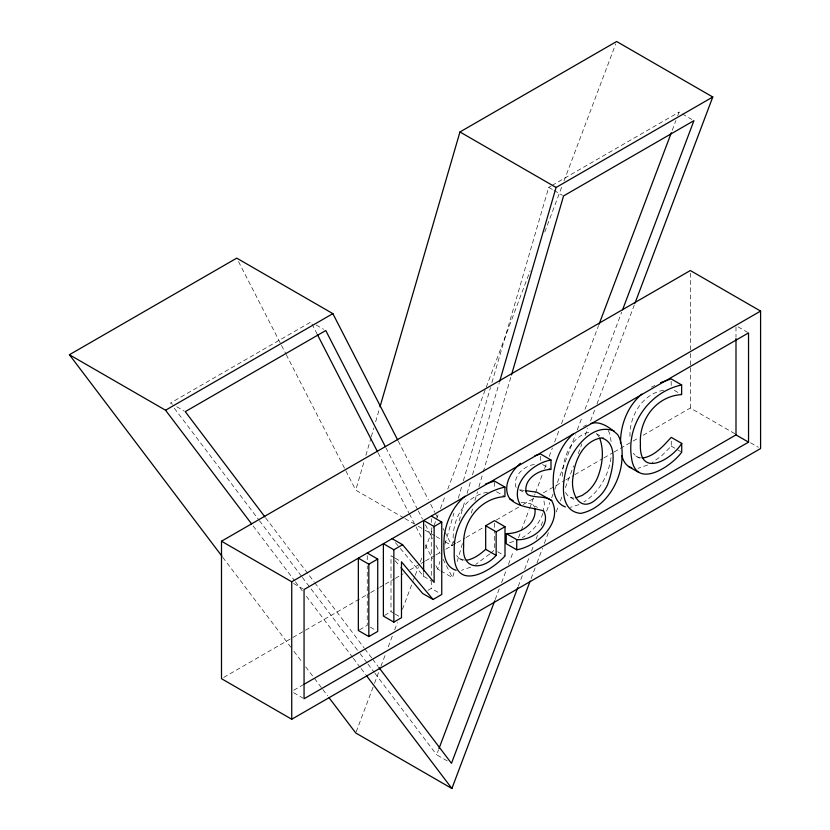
<?xml version="1.0" encoding="UTF-8"?>
<svg xmlns="http://www.w3.org/2000/svg" width="830" height="830" viewBox="0 0 830 830"><rect width="100%" height="100%" fill="white"/><g stroke="black" fill="none" stroke-linecap="round" stroke-linejoin="round"><path stroke-width="0.62" stroke-dasharray="4.15 3.11" d="M562.564 476.337C562.211 458.181 570.957 435.584 590.732 431.849M629.991 436.507C629.296 415.239 643.167 392.818 665.473 389.913M611.005 457.693C608.587 475.258 599.177 492.429 583.895 501.922M543.173 512.235L544.397 504.028L543.754 499.463M403.826 517.899L355.759 490.146L364.443 460.297M365.895 455.328L370.958 437.918M371.321 436.673L373.853 427.969M375.658 421.744L379.642 408.07M439.807 570.303L437.69 569.079L439.858 561.62M444.922 544.21L453.969 513.127M458.305 498.208L461.926 485.778M463.368 480.798L490.499 387.548M491.941 382.578L548.723 187.373L550.954 186.086M445.191 541.783L451.894 545.652L453.336 540.672M459.125 520.773L465.277 499.639M467.093 493.414L470.703 480.975M472.519 474.76L499.287 382.723M440.875 570.916L452.526 577.639L454.332 571.424M457.226 561.485L462.652 542.83M471.326 512.992L473.142 506.777M474.947 500.552L477.478 491.848M478.92 486.878L482.904 473.204M483.268 471.959L511.477 374.973M356.215 731.78L374.071 684.47M374.527 683.256L380.472 667.486M380.929 666.272L385.514 654.144M388.253 646.861L392.829 634.732M394.665 629.877L397.404 622.604M402.446 609.262L412.967 581.353M413.423 580.139L414.803 576.497M415.259 575.283L418.465 566.797M420.291 561.941L422.128 557.086M425.323 548.599L433.561 526.76M434.028 525.546L438.147 514.631M440.429 508.562L445.461 495.22M447.754 489.15L485.737 388.461M486.204 387.247L530.131 270.788M544.781 231.964L562.169 185.868M564.006 181.013L615.725 43.928M447.235 760.892L436.642 754.781L438.468 749.926M495.199 599.561L499.318 588.646M501.6 582.587L506.632 569.245M508.458 564.4L513.5 551.058M518.532 537.726L520.815 531.657M521.271 530.443L529.052 509.838M529.509 508.624L534.997 494.068M535.454 492.854L542.768 473.453M544.605 468.608L546.43 463.752M549.18 456.479L552.375 447.993M554.668 441.923L559.7 428.591M561.526 423.736L598.586 325.516M672.238 130.289L675.9 120.589M677.726 115.744L679.096 112.102L681.212 113.326M518.262 586.302L522.838 574.173M524.664 569.328L529.696 555.986M531.532 551.13L533.358 546.285M536.107 539.012L537.477 535.371M541.139 525.67L543.422 519.611M546.628 511.124L549.823 502.627M551.66 497.782L553.029 494.141M554.855 489.295L575.449 434.723M577.275 429.878L582.307 416.536M585.046 409.263L621.649 312.256M531.076 578.624L535.194 567.71M537.02 562.854L542.509 548.298M544.345 543.442L548.464 532.528M556.245 511.903L558.528 505.833M560.364 500.978L562.19 496.133M565.396 487.635L573.634 465.796M578.209 453.668L581.872 443.967M585.077 435.47L587.827 428.197M590.566 420.914L595.152 408.785M596.978 403.93L634.504 304.454M542.893 513.407C539.355 523.668 531.708 532.196 522.381 537.622M671.252 441.114L671.252 446.146L661.562 455.888L652.069 462.611M489.679 554.015L475.683 564.473M490.644 553.205L494.524 549.937L494.524 530.837M552.064 185.443L679.096 112.102M223.737 677.394L369.558 593.211M370.678 592.568L378.532 588.034M379.652 587.381L384.134 584.797M385.255 584.144L394.229 578.966M395.35 578.323L403.204 573.789M409.937 569.899L420.032 564.068M421.152 563.425L424.514 561.485M425.634 560.831L434.609 555.654M435.729 555.011L440.222 552.417M445.824 549.18L455.919 543.349M457.04 542.706L464.893 538.172M466.014 537.518L483.963 527.164M496.299 520.037L522.091 505.148M523.222 504.495L534.437 498.021M543.411 492.844L564.722 480.539M565.842 479.885L573.686 475.351M574.817 474.708L602.85 458.523M603.97 457.87L612.945 452.692M614.065 452.039L632.014 441.685M633.134 441.031L638.747 437.794M643.229 435.211L690.342 408.007L734.934 433.758M359.463 629.866L367.244 625.374L367.244 565.936M384.466 615.435L391.003 611.658L394.146 613.474M428.01 590.296L431.268 588.418L439.651 593.253M293.768 690.218L302.753 685.03M651.436 387.133L654.87 385.452M470.641 567.139L461.459 570.335M647.576 465.028L638.073 468.348M583.48 426.475L586.634 424.981M578.946 504.64L570.272 507.358M509.61 542.706L515.202 540.973M487.573 492.211C464.115 495.842 451.167 520.898 453.388 542.945M534.333 464.51C524.062 465.817 513.272 475.58 515.648 486.588L517.308 488.631M464.478 560.146L459.208 558.466L456.583 555.612M641.694 457.89L639.162 457.683L635.904 456.064L633.29 453.211M521.157 502.347L530.225 503.488L537.394 507.338M520.41 489.887L524.114 490.447M565.5 492.501L567.772 495.624L570.625 497.523L573.976 498.125M682.27 113.938L691.805 119.447M548.723 187.373L552.967 189.821M554.025 190.433L562.491 195.32M738.088 326.864L747.488 332.301M674.313 390.359L681.648 394.603M750.538 442.764L758.35 447.277M671.252 446.146L676.491 449.165M677.539 449.777L681.731 452.194M635.904 456.064L641.144 459.094M596.22 433.592L603.555 437.825M316.23 325.028L323.648 329.313M542.602 464.561L550.985 469.407M570.625 497.523L573.769 499.338M519.404 489.835L523.595 492.263M496.537 491.744L504.92 496.589M497.668 551.753L505.003 555.986M404.947 518.543L413.89 523.709M418.362 526.293L423.943 529.519M425.064 530.163L435.127 535.973M436.248 536.616L439.599 538.556M459.208 558.466L464.447 561.495M172.536 404.314L170.42 403.09L310.928 321.967L317.413 334.615M176.78 406.762L184.198 411.037M394.146 557.594L391.003 555.778L391.003 611.658M395.194 558.196L401.481 561.827M400.402 548.578L423.642 576.342L430.978 580.575M395.194 614.086L401.481 617.717M370.388 627.19L375.627 630.219M293.613 583.48L303.023 588.916M293.613 692.718L303.023 698.154M395.422 542.633L399.572 547.592M395.153 560.738L399.313 565.687M597.009 434.204L599.312 437.244M265.662 517.879L314.072 581.82M314.85 582.857L364.038 647.825M364.816 648.863L371.84 658.138M372.618 659.176L378.086 666.397M174.321 408.246L258.638 519.632M259.427 520.659L301.581 576.352M302.359 577.389L359.349 652.671M360.137 653.708L367.161 662.983M367.939 664.021L374.185 672.269M374.963 673.296L436.642 754.781M253.181 525.992L294.64 580.761M295.428 581.799L303.251 592.132M306.374 596.272L352.532 657.246M353.321 658.283L360.355 667.579M361.143 668.617L365.833 674.811M222.762 557.303L290.822 647.213M293.955 651.353L302.566 662.724M305.689 666.853L322.123 688.558M322.901 689.595L327.601 695.789M533.202 504.92L534.769 507.317M398.276 441.135L428.322 499.712M430.687 504.298L434.806 512.338M435.397 513.49L437.752 518.086M443.054 528.42L444.237 530.723M444.818 531.864L451.894 545.652M385.898 447.764L417.739 509.828M418.33 510.979L422.449 519.03M425.406 524.768L432.482 538.566M436.02 545.466L440.139 553.506M443.085 559.254L452.526 577.639M378.148 452.993L408.806 512.764M409.398 513.915L422.366 539.199M425.313 544.947L432.389 558.735M435.926 565.635L437.69 569.079M238.511 261.585L280.934 344.284M281.526 345.425L285.644 353.466M286.236 354.618L355.759 490.146M608.224 430.563L609.718 433.571L611.44 443.396M735.992 326.947L735.992 337.229M690.342 273.132L690.342 352.242M690.342 353.538L690.342 366.507M690.342 367.804L690.342 408.007M671.169 381.323L671.169 387.351M540.506 456.313L540.506 462.175M494.524 523.201L494.524 529.561M494.441 482.24L494.441 488.165M431.268 518.636L431.268 522.516M431.268 527.683L431.268 575.491M431.268 580.658L431.268 588.418M423.642 572.524L423.642 576.342M367.244 555.602L367.244 560.769"/><path stroke-width="1.25" d="M620.487 443.033C620.446 424.742 627.646 405.984 641.86 394.084M379.995 406.825L459.955 131.96L616.638 41.5L712.773 97.006L634.96 303.24M499.65 381.478L556.079 187.466L712.773 97.006M511.477 374.973L563.56 195.932L693.932 120.661L622.562 309.829M438.925 748.712L494.742 600.775M599.042 324.312L671.325 132.717M517.806 587.515L451.468 763.341L378.864 667.424M329.157 697.864L355.759 732.994L451.894 788.5L530.152 581.052M642.96 457.984C655.026 455.909 663.378 445.793 671.252 437.348L681.731 443.396C671.252 460.194 638.768 478.35 640.407 443.739C638.944 419.607 656.54 395.952 681.648 394.603L681.648 384.964L671.169 378.916L660.587 382.651M573.26 433.883C562.107 443.998 555.623 458.575 553.62 473.349C552.645 485 552.168 501.974 565.355 506.943M465.039 496.174C453.201 506.144 446.177 521.022 444.258 536.232C443.521 547.873 442.172 566.091 456.168 570.324M520.452 463.348C510.803 471.399 501.704 487.117 509.869 498.913C519.424 507.898 532.258 507.317 543.681 510.969C551.732 526.542 531.179 540.984 516.727 539.635L506.248 533.586L506.248 543.754L516.727 549.802C537.363 546.182 563.446 522.817 551.66 500.542L536.74 492.169L525.349 490.634M485.675 525.764L496.153 531.812L496.153 555.374C482.946 570.594 461.2 570.573 463.68 545.725C462.237 521.593 479.854 498.021 504.92 496.589L504.92 487.096C475.621 493.425 453.118 520.898 454.238 551.078C452.485 592.008 487.936 574.256 505.003 555.986L505.003 526.708L494.524 520.649L485.675 525.764L485.675 549.325C480.176 554.295 473.92 559.015 466.429 560.26M221.984 556.266L69.419 354.732L236.747 258.14L332.872 313.636L397.684 439.983M69.419 354.732L165.554 410.238L332.872 313.636M221.496 541.222L690.342 270.538L760.581 311.094L760.581 448.563L291.735 719.247L221.496 678.691L221.496 541.222L291.735 581.778L760.581 311.094M368.831 564.203L377.723 559.067L377.723 631.423L368.831 636.558L358.353 630.51L358.353 558.154L368.831 564.203L368.831 636.558M431.268 516.053L441.747 522.101L441.747 594.467L433.063 599.478L401.481 561.827L401.481 617.717L393.856 622.116L383.377 616.067L383.377 543.702L393.856 549.75L402.581 544.719L434.121 582.39L434.121 526.511L423.642 520.452L423.642 571.258M434.121 526.511L441.747 522.101M496.153 531.812L505.003 526.708M303.873 684.387L735.992 434.899L748.536 442.141L748.536 332.903L304.06 589.518L304.06 698.756L748.536 442.141M681.648 384.964C649.268 391.874 626.36 424.587 631.464 457.351C635.106 490.323 670.806 467.093 681.731 452.194L681.731 443.396M485.426 484.066L494.441 481.047L504.92 487.096M534.904 455.712L540.506 453.969L550.985 460.017L550.985 469.407C538.846 469.583 523.46 478.858 526.127 492.636L527.787 494.68C535.319 498.259 544.636 495.489 551.66 500.542M550.985 460.017C532.175 463.078 508.935 485.228 520.348 504.962M591.002 423.445C601.034 420.551 610.714 428.311 617.696 434.619C622.811 442.95 622.438 453.17 621.701 462.569C618.962 485.011 604.033 508.572 580.761 513.407C557.625 511.176 562.491 478.817 568.093 463.296C574.91 446.094 593.595 422.771 614.2 431.05M575.896 497.772L582.172 495.427L586.706 492.304A23.759 13.716 -60 0 0 597.029 478.848C602.383 466.294 604.427 451.333 599.727 438.282M506.248 533.586C520.005 534.001 536.968 524 534.945 508.531M621.981 455.743C623.04 460.972 626.318 466.387 631.744 467.83M509.869 498.913L513.22 500.594M459.955 131.96L556.079 187.466M628.445 466.481L638.924 472.529M485.675 549.325L496.153 555.374M392.102 538.67L402.581 544.719M367.244 553.019L377.723 559.067M433.063 599.478L422.584 593.429L400.973 567.668M264.884 516.851L185.256 411.649L325.765 330.527L385.307 446.613M165.554 410.238L251.615 523.927M366.621 675.848L451.894 788.5M317.413 334.615L377.557 451.842M735.992 338.515L735.992 434.899M516.727 539.635L516.727 549.802M393.856 549.75L393.856 622.116M291.735 581.778L291.735 719.247M573.374 475.466C569.39 491.153 579.382 515.492 597.185 498.363A23.759 13.716 -60 0 0 607.508 484.896C612.291 471.928 619.803 442.753 601.211 437.898C583.967 440.927 574.775 459.457 573.374 475.466"/></g></svg>
